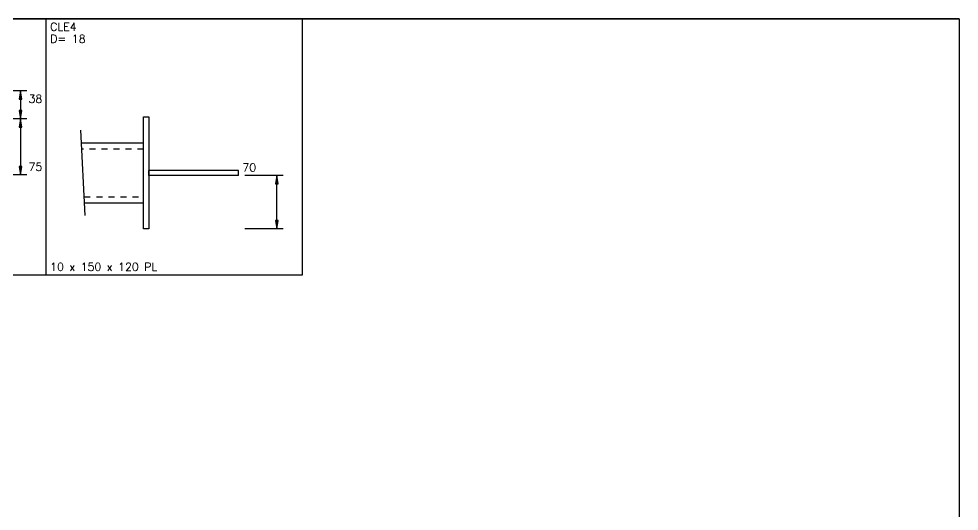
# Model space of a CAD drawing. Extents: x 0 to 428, y 0 to 297.
# Drawn here: x 185.2 to 420, y 173.9 to 297 of the extents above; entities that cross this region are included whole.
import ezdxf

# ---------------------------------------------------------------- set-up
doc = ezdxf.new("R2010")
doc.units = 0
doc.linetypes.add('CONTIN', pattern=[0])
doc.linetypes.add('DASHED', pattern=[2.38, 1.19, -1.19])
doc.layers.get('0').update_dxf_attribs({"linetype": 'CONTIN'})
for name, color, linetype in [('1', 7, 'CONTIN'), ('11', 7, 'CONTIN'), ('13', 2, 'CONTIN'), ('16', 7, 'CONTIN'), ('2', 7, 'CONTIN'), ('20', 7, 'CONTIN'), ('21', 7, 'CONTIN'), ('22', 7, 'CONTIN'), ('3', 1, 'CONTIN'), ('6', 4, 'CONTIN'), ('7', 3, 'DASHED')]:
    doc.layers.add(name, color=color, linetype=linetype)
doc.styles.add('SIMPLEX', font='SIMPLEX')

# ---------------------------------------------------------------- blocks, each defined once
blk = doc.blocks.new('CZEBORDR')
at = {"layer": '22'}
for p, q in [((0, 297), (420, 297)), ((420, 297), (420, 0))]:
    blk.add_line(p, q, dxfattribs=at)
blk = doc.blocks.new('LOGO')
at = {"linetype": 'CONTINUOUS'}
blk.add_line((0, 297), (-420, 297), dxfattribs=at)
at = {"layer": '22'}
blk.add_line((0, 297), (0, 0), dxfattribs=at)
blk = doc.blocks.new('RED_CRCL')
at = {"layer": '3'}
blk.add_circle((0, 0), 0.889, dxfattribs=at)
blk = doc.blocks.new('ARROW')
at = {"layer": '2'}
for p, q in [((0, 0), (-1.651, 0.275)), ((-1.651, 0.275), (-1.651, -0.275)), ((-1.651, -0.275), (0, 0))]:
    blk.add_line(p, q, dxfattribs=at)
blk = doc.blocks.new('XX3')
at = {"layer": '1'}
for p, q in [((7.747, 16.933), (6.901, 33.867)), ((19.304, 31.327), (7.028, 31.327)), ((19.304, 19.473), (19.304, 31.327)), ((7.62, 19.473), (19.304, 19.473))]:
    blk.add_line(p, q, dxfattribs=at)
at = {"layer": '13'}
for p, q in [((20.32, 36.513), (19.304, 36.513)), ((19.304, 36.513), (19.304, 14.287)), ((20.32, 14.287), (20.32, 36.513)), ((20.32, 14.287), (20.32, 36.512)), ((35.877, 36.512), (20.32, 36.512)), ((35.877, 36.512), (38.1, 34.29)), ((38.1, 14.287), (38.1, 34.29)), ((19.304, 14.287), (20.32, 14.287)), ((38.1, 14.287), (20.32, 14.287))]:
    blk.add_line(p, q, dxfattribs=at)
at = {"layer": '2'}
for p, q in [((46.99, 36.512), (39.37, 36.512)), ((41.91, 37.274), (41.91, 31.327)), ((45.72, 36.512), (45.72, 19.844)), ((43.18, 31.327), (39.37, 31.327)), ((46.99, 30.956), (39.37, 30.956)), ((46.99, 19.844), (39.37, 19.844)), ((20.32, 9.207), (20.32, 13.017)), ((30.692, 9.207), (30.692, 13.017)), ((20.32, 10.477), (30.692, 10.477))]:
    blk.add_line(p, q, dxfattribs=at)
at = {"layer": '20'}
for p, q in [((0, 0), (0, 50.8)), ((0, 50.8), (50.8, 50.8)), ((50.8, 0), (50.8, 50.8)), ((0, 0), (50.8, 0))]:
    blk.add_line(p, q, dxfattribs=at)
at = {"layer": '7'}
for p, q in [((19.304, 30.141), (7.087, 30.141)), ((7.561, 20.659), (19.304, 20.659))]:
    blk.add_line(p, q, dxfattribs=at)
at = {"layer": '2'}
for p, rotation in [((41.91, 36.512), 90), ((45.72, 36.512), 90), ((45.72, 30.956), -90), ((41.91, 31.327), 90), ((45.72, 30.956), 90), ((45.72, 19.844), -90), ((20.32, 10.477), 180)]:
    blk.add_blockref('ARROW', p, dxfattribs=dict(at, rotation=rotation))
blk.add_blockref('ARROW', (30.692, 10.477), dxfattribs=at)
at = {"layer": '6'}
for p in [(30.692, 30.956), (30.692, 19.844)]:
    blk.add_blockref('RED_CRCL', p, dxfattribs=at)
at = {"layer": '11', "style": 'SIMPLEX'}
for s, p in [('35', (26.194, 34.502)), ('38', (47.308, 34.131)), ('75', (47.308, 20.637)), ('70', (26.035, 11.271))]:
    blk.add_text(s, height=1.587, dxfattribs=at).set_placement(p)
at = {"layer": '16', "style": 'SIMPLEX'}
for s, p in [('CLE4', (0.794, 48.419)), ('10 x 150 x 120 PL', (0.794, 0.794))]:
    blk.add_text(s, height=1.587, dxfattribs=at).set_placement(p)
at = {"layer": '21', "style": 'SIMPLEX'}
blk.add_text('D= 18', height=1.587, dxfattribs=at).set_placement((0.794, 46.038))
blk = doc.blocks.new('XX4')
at = {"layer": '1'}
for p, q in [((7.747, 11.748), (6.901, 28.681)), ((19.304, 26.141), (7.028, 26.141)), ((19.304, 14.287), (19.304, 26.141)), ((7.62, 14.287), (19.304, 14.287))]:
    blk.add_line(p, q, dxfattribs=at)
at = {"layer": '13'}
for p, q in [((19.304, 31.327), (20.32, 31.327)), ((19.304, 9.102), (19.304, 31.327)), ((20.32, 31.327), (20.32, 9.102)), ((20.32, 19.706), (20.32, 20.722)), ((38.1, 20.722), (20.32, 20.722)), ((38.1, 19.706), (38.1, 20.722)), ((38.1, 19.706), (20.32, 19.706)), ((20.32, 9.102), (19.304, 9.102))]:
    blk.add_line(p, q, dxfattribs=at)
at = {"layer": '2'}
for p, q in [((46.99, 19.706), (39.37, 19.706)), ((45.72, 9.102), (45.72, 19.706)), ((46.99, 9.102), (39.37, 9.102))]:
    blk.add_line(p, q, dxfattribs=at)
at = {"layer": '20'}
for p, q in [((0, 0), (0, 50.8)), ((0, 50.8), (50.8, 50.8)), ((50.8, 0), (50.8, 50.8)), ((0, 0), (50.8, 0))]:
    blk.add_line(p, q, dxfattribs=at)
at = {"layer": '7'}
for p, q in [((19.304, 24.955), (7.087, 24.955)), ((7.561, 15.473), (19.304, 15.473))]:
    blk.add_line(p, q, dxfattribs=at)
at = {"layer": '2'}
for p, rotation in [((45.72, 19.706), 90), ((45.72, 9.102), -90)]:
    blk.add_blockref('ARROW', p, dxfattribs=dict(at, rotation=rotation))
at = {"layer": '11', "style": 'SIMPLEX'}
blk.add_text('70', height=1.587, dxfattribs=at).set_placement((38.894, 20.5))
at = {"layer": '16', "style": 'SIMPLEX'}
for s, p in [('CLE4', (0.794, 48.419)), ('10 x 150 x 120 PL', (0.794, 0.794))]:
    blk.add_text(s, height=1.587, dxfattribs=at).set_placement(p)
at = {"layer": '21', "style": 'SIMPLEX'}
blk.add_text('D= 18', height=1.587, dxfattribs=at).set_placement((0.794, 46.038))

msp = doc.modelspace()

# ---------------------------------------------------------------- block references
at = {"xscale": 1.26, "yscale": 1.26, "zscale": 1.26}
for name, p in [('XX3', (128, 233)), ('XX4', (192, 233))]:
    msp.add_blockref(name, p, dxfattribs=at)
at = {"layer": '1'}
msp.add_blockref('CZEBORDR', (0, 0), dxfattribs=at)
at = {"layer": '2'}
msp.add_blockref('LOGO', (420, 0), dxfattribs=at)

doc.saveas('drawing.dxf')
